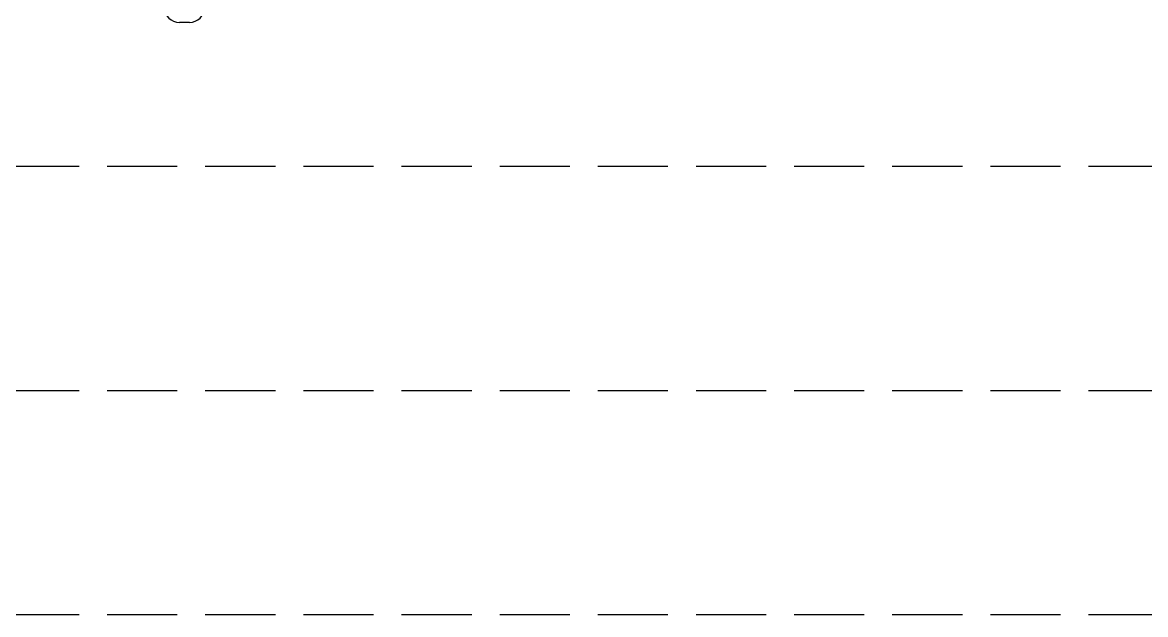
# Model space of a CAD drawing. Extents: x 12300 to 361047, y -1498650 to 1244242.
# Drawn here: x 270345 to 274350, y 108596 to 110710 of the extents above; entities that cross this region are included whole.
import ezdxf

# ---------------------------------------------------------------- set-up
doc = ezdxf.new("R2010")
doc.units = 0
doc.header["$LTSCALE"] = 1000
doc.header["$MEASUREMENT"] = 0
doc.linetypes.add('DASH', pattern=[0.35, 0.25, -0.1])
doc.layers.get('0').update_dxf_attribs({"color": 8, "linetype": 'CONTINUOUS'})
doc.layers.add('TEXT', color=3, linetype='CONTINUOUS')

# ---------------------------------------------------------------- blocks, each defined once
blk = doc.blocks.new('KZDJ')
at = {"layer": 'TEXT', "linetype": 'Continuous'}
blk.add_line((2425022.4, 262241.4), (2424977.7, 262241.4), dxfattribs=at)
for centre, start, end in [((2424977.7, 262308.5), 180, 270), ((2425022.4, 262308.5), 270, 0)]:
    blk.add_arc(centre, 67.1, start, end, dxfattribs=at)

msp = doc.modelspace()

# ---------------------------------------------------------------- linework, layer by layer
at = {"layer": 'TEXT', "color": 3, "linetype": 'DASH'}
for p, q in [((233546.8, 110196.1), (280446.8, 110196.1)), ((233546.8, 109396.1), (280446.8, 109396.1)), ((233546.8, 108596.1), (280446.8, 108596.1))]:
    msp.add_line(p, q, dxfattribs=at)

# ---------------------------------------------------------------- block references
at = {"color": 3, "xscale": 0.8000000000465661, "yscale": 0.8000000000465661, "zscale": 0.8000000000465661}
msp.add_blockref('KZDJ', (-1669077.4, -99083.5), dxfattribs=at)

doc.saveas('drawing.dxf')
